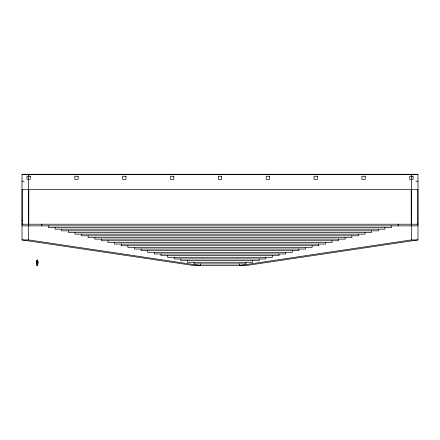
<?xml version="1.0" encoding="UTF-8"?>
<svg xmlns="http://www.w3.org/2000/svg" width="440" height="440" viewBox="0 0 440 440"><rect width="100%" height="100%" fill="white"/><g stroke="black" fill="none" stroke-linecap="round" stroke-linejoin="round"><path stroke-width="0.66" d="M37.213 263.236C36.294 269.071 39.303 262.213 36.724 262.807L36.949 264.297M36.504 262.768L36.559 263.203L36.707 261.311M37.026 260.442C37.774 259.078 37.103 260.513 36.35 261.421L36.702 261.586L36.724 262.807M36.404 261.448L36.3 262.785M37.021 265.683L37.494 265.49L37.136 265.562M37.087 265.568L37.015 264.248M38 263.027L37.669 261.355M37.846 262.807L37.824 260.887L36.971 260.623M37.89 263.236L38.038 262.796M37.438 260.678L37.01 260.761M37.967 261.531L37.752 262.74M418 239.932L245.971 265.568L194.029 265.568L22 239.932L22 174.592L418 174.592L418 239.932L411.384 239.932L239.355 265.568L239.355 263.918M22 174.262L418 174.262M28.617 174.812L33.957 174.592M22 181.209L24.063 181.209M415.938 181.209L418 181.209M22 189.481L418 189.481M22 220.907L22.33 220.907M22 224.219L418 224.219M22 225.869L418 225.869M22 239.932L28.617 239.932L200.646 265.568L200.646 263.918M37.433 259.996L37.549 260.436L37.197 260.568M37.438 265.513L37.191 265.579M417.835 189.481L417.835 224.219M411.384 174.592L411.384 239.932M411.219 189.481L411.219 224.219M398.151 224.219L398.151 225.869M391.534 225.869L391.534 227.524L48.466 227.524L48.466 225.869M384.918 227.524L384.918 229.18L55.083 229.18L55.083 227.524M378.301 229.18L378.301 230.835L61.699 230.835L61.699 229.18M371.685 230.835L371.685 232.485L68.316 232.485L68.316 230.835M365.068 232.485L365.068 234.141L74.932 234.141L74.932 232.485M358.452 234.141L358.452 235.796L81.549 235.796L81.549 234.141M351.835 235.796L351.835 237.452L88.165 237.452L88.165 235.796M345.219 237.452L345.219 239.102L94.782 239.102L94.782 237.452M338.602 239.102L338.602 240.757L101.398 240.757L101.398 239.102M331.986 240.757L331.986 242.413L108.014 242.413L108.014 240.757M325.369 242.413L325.369 244.068L114.631 244.068L114.631 242.413M318.752 244.068L318.752 245.718L121.248 245.718L121.248 244.068M312.136 245.718L312.136 247.374L127.864 247.374L127.864 245.718M305.52 247.374L305.52 249.029L134.481 249.029L134.481 247.374M298.903 249.029L298.903 250.685L141.097 250.685L141.097 249.029M292.286 250.685L292.286 252.335L147.714 252.335L147.714 250.685M285.67 252.335L285.67 253.99L154.33 253.99L154.33 252.335M279.054 253.99L279.054 255.646L160.947 255.646L160.947 253.99M272.437 255.646L272.437 257.301L167.563 257.301L167.563 255.646M265.821 257.301L265.821 258.951L174.18 258.951L174.18 257.301M259.204 258.951L259.204 260.607L180.796 260.607L180.796 258.951M252.588 260.607L252.588 262.262L187.413 262.262L187.413 260.607M245.971 262.262L245.971 263.918L194.029 263.918L194.029 262.262M41.85 224.219L41.85 225.869M28.782 189.481L28.782 224.219M28.617 174.592L28.617 239.932M22.165 189.481L22.165 224.219M30.272 176.226L26.961 176.226L26.961 179.316L30.272 179.316L30.272 176.226M78.117 176.226L74.811 176.226L74.811 179.316L78.117 179.316L78.117 176.226M125.961 176.226L122.656 176.226L122.656 179.316L125.961 179.316L125.961 176.226M173.811 176.226L170.5 176.226L170.5 179.316L173.811 179.316L173.811 176.226M221.656 176.226L218.345 176.226L218.345 179.316L221.656 179.316L221.656 176.226M269.5 176.226L266.189 176.226L266.189 179.316L269.5 179.316L269.5 176.226M317.345 176.226L314.039 176.226L314.039 179.316L317.345 179.316L317.345 176.226M365.189 176.226L361.884 176.226L361.884 179.316L365.189 179.316L365.189 176.226M413.039 176.226L409.728 176.226L409.728 179.316L413.039 179.316L413.039 176.226"/></g></svg>
